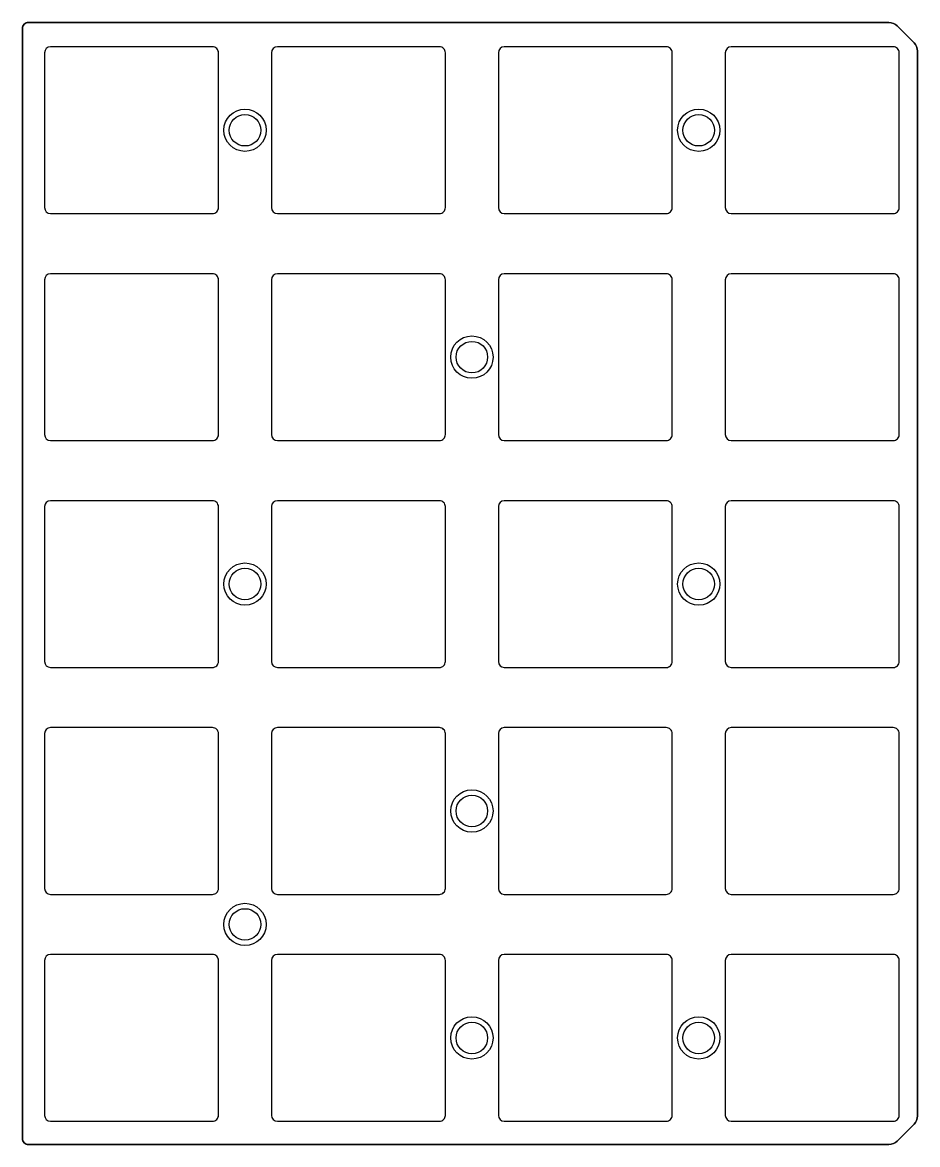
# Model space of a CAD drawing. Header units: millimetres. Extents: x 281.4 to 356.5, y -85.2 to 9.
import ezdxf

# ---------------------------------------------------------------- set-up
doc = ezdxf.new("R2010")
doc.units = ezdxf.units.MM
doc.header["$MEASUREMENT"] = 0

msp = doc.modelspace()

# ---------------------------------------------------------------- linework, layer by layer
for points in [[(356.506, 6.633), (356.506, -82.738, -0.198912), (356.213, -83.445), (354.799, -84.86, -0.198912), (354.092, -85.153), (281.856, -85.153, -0.414214), (281.356, -84.653), (281.356, 8.547, -0.414214), (281.856, 9.047), (354.092, 9.047, -0.198912), (354.799, 8.755), (356.213, 7.34, -0.198912)], [(281.356, -84.653), (281.356, 8.547, -0.414214), (281.856, 9.047), (354.092, 9.047, -0.198912), (354.799, 8.755), (356.213, 7.34, -0.198912), (356.506, 6.633), (356.506, -82.738, -0.198912), (356.213, -83.445), (354.799, -84.86, -0.198912), (354.092, -85.153), (281.856, -85.153, -0.414214)], [(281.856, 9.047, 0.414214), (281.356, 8.547), (281.356, -84.653, 0.414214), (281.856, -85.153), (354.092, -85.153, 0.198912), (354.799, -84.86), (356.213, -83.445, 0.198912), (356.506, -82.738), (356.506, 6.633, 0.198912), (356.213, 7.34), (354.799, 8.755, 0.198912), (354.092, 9.047)], [(297.812, -6.5), (297.812, 6.5, 0.414214), (297.312, 7), (283.712, 7, 0.414212), (283.212, 6.5), (283.212, -6.5, 0.414212), (283.712, -7), (297.312, -7, 0.414214)], [(302.762, 7, 0.414212), (302.262, 6.5), (302.262, -6.5, 0.414212), (302.762, -7), (316.363, -7, 0.414214), (316.863, -6.5), (316.863, 6.5, 0.414214), (316.363, 7)], [(321.312, 6.5), (321.312, -6.5, 0.414212), (321.812, -7), (335.413, -7, 0.414214), (335.913, -6.5), (335.913, 6.5, 0.414214), (335.413, 7), (321.812, 7, 0.414212)], [(340.863, 7, 0.414212), (340.363, 6.5), (340.363, -6.5, 0.414212), (340.863, -7), (354.462, -7, 0.414214), (354.962, -6.5), (354.962, 6.5, 0.414214), (354.462, 7)], [(297.812, -25.55), (297.812, -12.55, 0.414214), (297.312, -12.05), (283.712, -12.05, 0.414212), (283.212, -12.55), (283.212, -25.55, 0.414212), (283.712, -26.05), (297.312, -26.05, 0.414214)], [(316.863, -25.55), (316.863, -12.55, 0.414214), (316.363, -12.05), (302.762, -12.05, 0.414212), (302.262, -12.55), (302.262, -25.55, 0.414212), (302.762, -26.05), (316.363, -26.05, 0.414214)], [(335.413, -26.05, 0.414214), (335.913, -25.55), (335.913, -12.55, 0.414214), (335.413, -12.05), (321.812, -12.05, 0.414212), (321.312, -12.55), (321.312, -25.55, 0.414212), (321.812, -26.05)], [(340.363, -12.55), (340.363, -25.55, 0.414212), (340.863, -26.05), (354.463, -26.05, 0.414214), (354.963, -25.55), (354.963, -12.55, 0.414214), (354.463, -12.05), (340.863, -12.05, 0.414212)], [(283.712, -45.1), (297.312, -45.1, 0.414214), (297.812, -44.6), (297.812, -31.6, 0.414214), (297.312, -31.1), (283.712, -31.1, 0.414212), (283.212, -31.6), (283.212, -44.6, 0.414212)], [(316.863, -44.6), (316.863, -31.6, 0.414214), (316.363, -31.1), (302.762, -31.1, 0.414212), (302.262, -31.6), (302.262, -44.6, 0.414212), (302.762, -45.1), (316.363, -45.1, 0.414214)], [(321.812, -45.1), (335.413, -45.1, 0.414214), (335.913, -44.6), (335.913, -31.6, 0.414214), (335.413, -31.1), (321.812, -31.1, 0.414212), (321.312, -31.6), (321.312, -44.6, 0.414212)], [(340.363, -31.6), (340.363, -44.6, 0.414212), (340.863, -45.1), (354.463, -45.1, 0.414214), (354.963, -44.6), (354.963, -31.6, 0.414214), (354.463, -31.1), (340.863, -31.1, 0.414212)], [(283.212, -63.65, 0.414212), (283.712, -64.15), (297.312, -64.15, 0.414214), (297.812, -63.65), (297.812, -50.65, 0.414214), (297.312, -50.15), (283.712, -50.15, 0.414212), (283.212, -50.65)], [(316.863, -63.65), (316.863, -50.65, 0.414214), (316.363, -50.15), (302.762, -50.15, 0.414212), (302.262, -50.65), (302.262, -63.65, 0.414212), (302.762, -64.15), (316.363, -64.15, 0.414214)], [(335.413, -50.15), (321.812, -50.15, 0.414212), (321.312, -50.65), (321.312, -63.65, 0.414212), (321.812, -64.15), (335.413, -64.15, 0.414214), (335.913, -63.65), (335.913, -50.65, 0.414214)], [(340.363, -50.65), (340.363, -63.65, 0.414212), (340.863, -64.15), (354.463, -64.15, 0.414214), (354.963, -63.65), (354.963, -50.65, 0.414214), (354.463, -50.15), (340.863, -50.15, 0.414212)], [(283.212, -69.7), (283.212, -82.7, 0.414212), (283.712, -83.2), (297.312, -83.2, 0.414214), (297.812, -82.7), (297.812, -69.7, 0.414214), (297.312, -69.2), (283.712, -69.2, 0.414212)], [(302.262, -69.7), (302.262, -82.7, 0.414212), (302.762, -83.2), (316.363, -83.2, 0.414214), (316.863, -82.7), (316.863, -69.7, 0.414214), (316.363, -69.2), (302.762, -69.2, 0.414212)], [(335.413, -69.2), (321.812, -69.2, 0.414212), (321.312, -69.7), (321.312, -82.7, 0.414212), (321.812, -83.2), (335.413, -83.2, 0.414214), (335.913, -82.7), (335.913, -69.7, 0.414214)], [(340.363, -69.7), (340.363, -82.7, 0.414212), (340.863, -83.2), (354.463, -83.2, 0.414214), (354.963, -82.7), (354.963, -69.7, 0.414214), (354.463, -69.2), (340.863, -69.2, 0.414212)]]:
    msp.add_lwpolyline(points, format="xyb", close=True)
for centre, radius in [((300.038, 0), 1.775), ((300.038, 0), 1.325), ((338.137, 0), 1.775), ((338.137, 0), 1.325), ((319.087, -19.05), 1.775), ((319.087, -19.05), 1.325), ((300.038, -38.1), 1.775), ((338.138, -38.1), 1.775), ((300.038, -38.1), 1.325), ((338.138, -38.1), 1.325), ((319.087, -57.15), 1.775), ((319.087, -57.15), 1.325), ((300.038, -66.675), 1.775), ((300.038, -66.675), 1.325), ((319.087, -76.2), 1.775), ((319.087, -76.2), 1.325), ((338.138, -76.2), 1.775), ((338.138, -76.2), 1.325)]:
    msp.add_circle(centre, radius)

doc.saveas('drawing.dxf')
